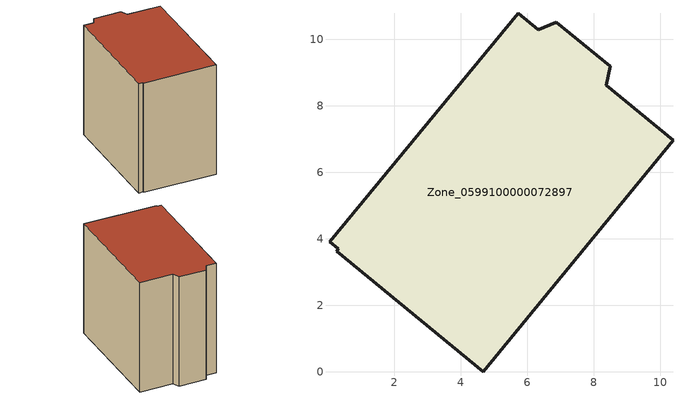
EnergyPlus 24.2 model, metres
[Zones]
Zone_0599100000072897
 floor ground (C_G): 0.27,3.63 0.32,3.7 0.05,3.92 5.73,10.78 6.32,10.28 6.86,10.51 8.49,9.19 8.37,8.61 10.38,6.97 4.67,0 z0
 wall outside (C_F): 4.67,0 10.38,6.97 8.37,8.61 8.49,9.19 6.86,10.51 6.32,10.28 5.73,10.78 0.05,3.92 0.32,3.7 0.27,3.63 4.67,0 z0:9.01
 roof outside (C_R): 0.32,3.7 0.27,3.63 4.67,0 10.38,6.97 8.37,8.61 8.49,9.19 6.86,10.51 6.32,10.28 5.73,10.78 0.05,3.92 z9.01
[BUILDING]
Pand.0599100000072897: North Axis=0; Terrain=City; Loads Convergence Tolerance Value=0.04; Temperature Convergence Tolerance Value=0.4; Solar Distribution=FullExterior; Maximum Number of Warmup Days=25; Minimum Number of Warmup Days=1
[Site:Location]
Rotterdam.The.Hague.AP_ZH_NLD Design_Conditions: Latitude=51.96; Longitude=4.45; Time Zone=1; Elevation=-4.5
[SITE:GROUNDTEMPERATURE:BUILDINGSURFACE]
18, 18, 18, 18, 18, 18, 18, 18, 18, 18, 18, 18
[MATERIAL] Thermal Absorptance=0.9; Solar Absorptance=0.7; Visible Absorptance=0.7
Name | Roughness | Thickness | Conductivity | Density | Specific Heat
G.TI.1946-1964 | MediumSmooth | 0.15 | 1 | 540 | 1210
F.TI.1946-1964 | Rough | 0.3 | 0.857143 | 1920 | 840
R.TI.1946-1964 | MediumRough | 0.2 | 0.277778 | 1500 | 1000
[CONSTRUCTION]
C_G: G.TI.1946-1964
C_F: F.TI.1946-1964
C_R: R.TI.1946-1964
[ZONE]
Zone_0599100000072897: Type=1; Multiplier=1; Ceiling Height=Autocalculate; Volume=Autocalculate; Floor Area=autocalculate; Part of Total Floor Area=Yes
[ZONEINFILTRATION:DESIGNFLOWRATE]
Infil_Zone_0599100000072897: Zone or ZoneList or Space or SpaceList=Zone_0599100000072897; Schedule=AlwaysOn; Design Flow Rate Calculation Method=Flow/Area; Flow Rate per Floor Area=0.003; Constant Term Coefficient=1; Temperature Term Coefficient=0; Velocity Term Coefficient=0; Velocity Squared Term Coefficient=0
[HVACTEMPLATE:ZONE:IDEALLOADSAIRSYSTEM]
Zone_0599100000072897: Maximum Heating Supply Air Temperature=50; Minimum Cooling Supply Air Temperature=13; Maximum Heating Supply Air Humidity Ratio=0.0156; Minimum Cooling Supply Air Humidity Ratio=0.0077; Heating Limit=NoLimit; Cooling Limit=NoLimit; Dehumidification Control Type=ConstantSensibleHeatRatio; Cooling Sensible Heat Ratio=0.7; Dehumidification Setpoint=60; Humidification Control Type=None; Humidification Setpoint=30; Outdoor Air Method=None; Outdoor Air Flow Rate per Person=0.00944; Outdoor Air Flow Rate per Zone Floor Area=0; Outdoor Air Flow Rate per Zone=0; Demand Controlled Ventilation Type=None; Outdoor Air Economizer Type=NoEconomizer; Heat Recovery Type=None; Sensible Heat Recovery Effectiveness=0.7; Latent Heat Recovery Effectiveness=0.65
[ZONECONTROL:THERMOSTAT]
ThermostatControl_Zone_0599100000072897: Zone or ZoneList=Zone_0599100000072897; Control Type Schedule=DualSetpointControlType; Control 1=Thermostat_Zone_0599100000072897; Temperature Difference Between Cutout And Setpoint=0
[THERMOSTATSETPOINT:DUALSETPOINT]
Thermostat_Zone_0599100000072897: Heating Setpoint Temperature Schedule=HeatingSetpoint_Zone_0599100000072897; Cooling Setpoint Temperature Schedule=CoolingSetpoint_Zone_0599100000072897
[SCHEDULE:COMPACT]
HeatingSetpoint_Zone_0599100000072897: Through: 12/31, For: AllDays, Until: 24:00, 21
CoolingSetpoint_Zone_0599100000072897: Through: 12/31, For: AllDays, Until: 24:00, 24
DualSetpointControlType: Through: 12/31, For: AllDays, Until: 24:00, 4
AlwaysOn: Through: 12/31, For: AllDays, Until: 24:00, 1
